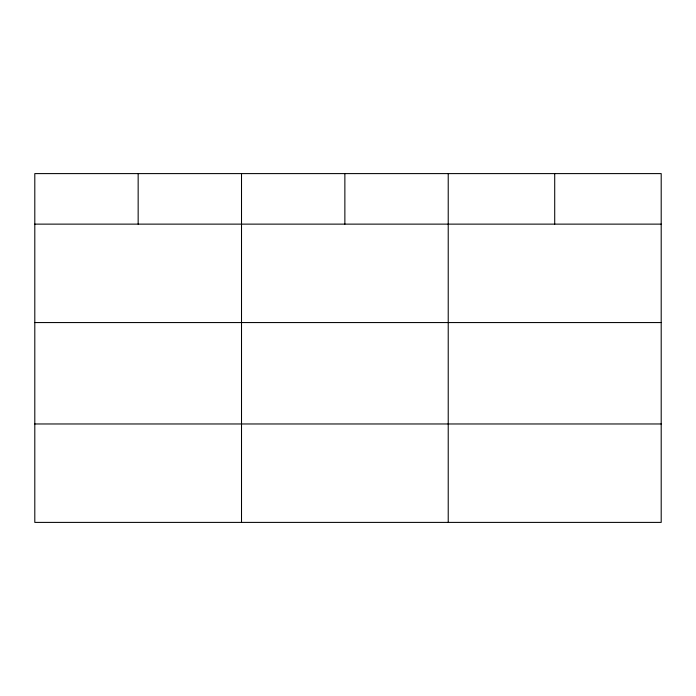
<?xml version="1.0" encoding="UTF-8"?>
<svg xmlns="http://www.w3.org/2000/svg" width="696" height="696" viewBox="0 0 696 696"><rect width="100%" height="100%" fill="white"/><g stroke="black" fill="none" stroke-linecap="round" stroke-linejoin="round"><path stroke-width="1.04" d="M661.2 322.561L661.2 173.6L34.8 173.6L34.8 522.4L661.2 522.4L661.2 322.561L34.8 322.561M34.8 224.129L661.2 224.129M34.8 423.968L661.2 423.968M554.712 173.6L554.712 224.129M448.224 173.6L448.224 522.4M344.868 173.6L344.868 224.129M241.512 173.6L241.512 522.4M138.156 173.6L138.156 224.129"/></g></svg>
